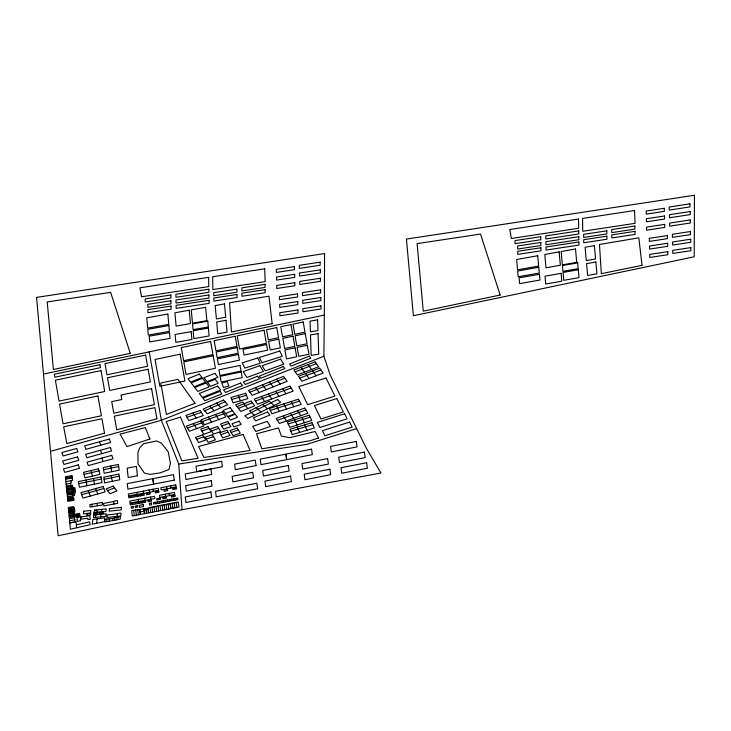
<?xml version="1.0" encoding="UTF-8"?>
<svg xmlns="http://www.w3.org/2000/svg" width="731" height="731" viewBox="0 0 731 731"><rect width="100%" height="100%" fill="white"/><g stroke="black" fill="none" stroke-linecap="round" stroke-linejoin="round"><path stroke-width="1.1" d="M324.336 315.098L324.564 253.575L36.55 297.389L58.142 535.741L182.056 509.735L380.924 473.021L366.167 447.893L330.229 375.104L323.879 356.253L324.336 315.098L43.495 374.034M117.088 516.406L117.362 513.482L121.044 513.08L120.77 515.995L106.964 517.511L107.21 514.926L117.326 513.811M96.647 523.323L97.186 518.791L104.725 517.904L104.734 521.642L92.28 524.209L92.846 519.421L97.168 518.909M95.505 517.438L95.825 514.88M100.668 516.927L100.988 514.368M96.19 509.918L96.017 511.207L97.78 511.042L97.607 512.321M101.481 511.947L101.819 509.379M95.916 514.149L96.145 512.687L97.652 512.559L97.424 514.021L93.458 514.313L93.678 512.924L96.145 512.687M204.662 410.813L225.084 401.739M249.865 392.245L284.798 378.21M237.082 406.6L251.053 400.99L254.772 405.833L240.801 411.443L235.711 404.819L242.692 402.004L247.791 408.638M225.477 413.527L232.458 410.712M238.452 408.382L252.423 402.772M107.576 490.665L114.566 487.86M323.879 356.253L161.35 420.27L50.494 451.319M295.187 371.805L316.359 363.682M299.737 378.101L320.918 369.977M255.448 400.99L291.102 387.978M202.423 421.577L223.814 413.764M187.438 428.055L201.692 422.847M277.351 420.352L305.869 409.945M201.902 431.043L209.093 428.53M221.731 425.917L228.922 423.413M211.542 430.888L218.733 428.375M196.648 439.294L203.839 436.791M206.288 439.148L213.479 436.635M220.863 434.662L228.045 432.149M231.151 432.46L238.333 429.947M187.017 417.291L201.427 412.33M270.296 410.393L299.472 401.118M356.618 428.622L306.828 444.366L178.729 464.048L161.35 420.27L149.188 351.858M288.206 423.989L310.145 417.145M290.792 431.235L312.85 424.656M231.7 399.473L246.484 395.27M81.634 494.677L103.848 488.491M84.028 474.392L99.014 470.819M76.353 524.885L89.529 521.87L90.178 524.694L70.386 529.198L69.025 514.021L74.151 513.098L74.973 521.98L69.838 522.875L76.07 521.779L76.618 527.791M138.397 514.834L137.656 509.562L131.708 510.731L132.311 516.013L148.612 512.879L147.909 507.954L162.081 505.103M162.785 510.137L162.099 505.185L178.3 502.014L178.994 507.049L176.911 507.46L148.612 512.879L148.064 508.867L146.063 509.251L146.602 513.244L145.935 508.347L139.749 509.635L140.425 514.432L139.731 509.525L137.702 509.927M103.574 469.677L118.66 466.579M78.774 483.684L101.408 479.024M104.094 479.298L119.18 476.192M150.559 497.071L138.287 499.456L138.579 501.503L150.933 499.447L150.559 497.071L154.415 496.331L154.871 498.505L150.906 499.282M137.136 494.339L128.583 495.947L128.318 494.01L158.225 488.253L158.645 490.199L153.4 491.214L152.98 489.267L153.446 491.451L144.966 493.261L143.632 493.197L143.349 491.122M143.623 493.178L137.154 494.448L136.861 492.402M140.498 494.613L144.071 493.909L144.245 495.161L128.884 497.875L128.683 496.605L140.498 494.613L140.672 495.865M141.924 501.667L145.496 500.963L145.67 502.215L130.31 504.929L130.109 503.659L141.924 501.667L142.097 502.919M166.988 488.847L170.963 488.07L170.506 485.887L160.875 487.741L161.149 489.807L167.015 489.012L166.641 486.636M165.645 496.376L169.61 495.6L169.153 493.425L159.522 495.271L159.797 497.345L165.672 496.541L165.288 494.165M140.078 511.919L144.181 511.124L143.852 508.794L144.528 513.628L144.181 511.124M155.584 503.577L153.592 503.951L153.409 502.645L177.743 498.039L177.953 499.556L171.831 500.726L171.621 499.2M161.514 501.1L161.743 502.645L155.621 503.814L155.411 502.288M169.619 499.556L169.848 501.1L163.726 502.27L163.516 500.744M72.433 493.133L73.639 492.904L73.712 494.001M138.287 499.456L129.752 501.064L130.017 503.01L138.57 501.393M161.697 502.407L163.689 502.033M169.802 500.863L171.803 500.488M113.963 504.061L117.645 503.385L117.353 500.552L113.671 501.228L113.963 504.061L103.848 505.916L103.583 503.394L113.698 501.548M67.471 496.806L67.307 495.152L74.48 493.864L74.635 495.517L67.471 496.806L67.846 501.365L73.886 500.296L73.721 498.094L67.691 499.145M65.891 481.61L72.506 480.431L72.049 475.598L65.415 476.767L66.558 488.911L72.689 487.805L72.533 485.311L66.329 486.389L70.733 485.612L70.532 483.264M66.439 487.586L72.607 486.48M72.552 494.211L72.424 492.996L67.179 493.928L75.275 492.904L74.745 487.65L66.768 489.057L67.307 495.152M66.85 490.282L74.845 488.865M67.069 492.721L75.083 491.333M67.782 500.251L73.822 499.182M68.476 509.772L74.525 508.703L74.416 507.616L68.385 508.666L68.732 513.116L74.772 512.047L74.525 508.703M68.668 511.992L74.717 510.923M109.266 521.194L109.12 518.727L104.725 519.421L104.734 521.934L116.192 519.997L116.01 517.283L119.802 516.643L120.213 517.137L120.313 519.138L116.183 519.878M65.534 477.973L72.177 476.813M65.662 479.18L72.305 478.01M66.11 484.041L71.236 483.145L71.026 480.696M67.581 497.985L72.771 497.08M69.116 515.245L79.633 513.418L79.853 516.68L76.115 517.329L76.006 516.241M69.217 516.314L79.688 514.487L74.352 515.419M69.308 517.411L79.78 515.583M69.427 518.617L74.562 517.722M69.637 520.755L74.763 519.86M66.95 491.479L74.946 490.135M116.01 517.283L114.338 517.566L114.52 520.28L114.401 518.124L109.138 519.01M274.088 405.541L269.319 401.173L249.591 410.923L254.361 415.299M262.74 404.426L267.519 408.793M256.17 407.67L260.94 412.046M216.723 403.055L220.945 407.688M209.916 406.08L214.137 410.712M276.437 379.234L280.156 384.077M269.447 382.039L273.175 386.882M262.466 384.844L266.185 389.687M255.475 387.649L259.194 392.492M312.566 370.864L316.057 375.798M308.016 364.568L311.507 369.502M305.512 373.578L309.003 378.512M300.953 367.282L304.452 372.216M297.544 410.694L300.797 415.72M282.769 388.728L286.022 393.753M290.408 413.298L293.661 418.324M275.642 391.332L278.895 396.357M283.281 415.902L286.534 420.919M268.505 393.936L271.758 398.962M261.378 396.54L264.631 401.557M215.481 414.523L218.743 419.539M208.353 417.118L211.606 422.143M193.368 423.605L196.621 428.631M193.121 412.924L196.1 418.05M291.212 401.502L293.825 406.747M283.92 403.823L286.534 409.068M276.629 406.144L279.242 411.389M301.903 417.492L304.434 422.756M294.593 419.768L297.115 425.04M304.635 424.885L306.965 430.212M297.279 427.078L299.619 432.414M238.306 395.389L240.435 400.771M95.688 488.555L97.744 493.973M88.287 490.62L90.333 496.029M99.498 441.771L100.768 445.197M100.449 450.232L101.728 453.649M101.847 458.09L103.117 461.517M90.991 470.554L92.435 476.119M110.765 466.04L111.715 471.714M111.295 475.653L112.236 481.336M93.513 478.485L94.463 484.169M85.975 480.039L86.916 485.722M138.744 502.17L138.945 503.44M137.309 495.115L137.51 496.376M149.124 490.017L149.471 492.228M176.198 502.453L176.911 507.46M174.179 502.864L174.883 507.835M172.187 503.257L172.891 508.228M168.093 503.997L168.806 509.004M166.074 504.408L166.778 509.379M164.073 504.801L164.786 509.772M159.979 505.541L160.692 510.549M157.969 505.953L158.673 510.923M155.968 506.345L156.672 511.316M151.957 507.15L152.66 512.084M149.937 507.552L150.632 512.486M135.674 509.955L136.414 515.218M286.68 459.625L285.912 454.143L286.625 459.671M133.618 510.348L134.358 515.611M175.641 498.432L175.851 499.958M173.612 498.807L173.832 500.342M167.536 499.977L167.746 501.503M165.508 500.351L165.718 501.886M159.431 501.521L159.641 503.047M157.403 501.895L157.613 503.431M153.994 506.729L154.68 511.682M144.784 498.186L145.058 500.251M72.661 495.865L72.881 498.24M73.584 507.762L73.475 506.601L68.275 507.506L68.385 508.666M72.716 487.997L73.1 492.868M72.917 490.474L73.009 491.698M178.729 464.048L182.056 509.735M97.113 503.339L97.296 505.834M91.942 504.244L92.124 506.729M117.883 516.972L118.047 519.558M106.662 519.111L106.808 521.587M112.629 518.416L112.748 520.573M694.45 195.259L694.222 256.782L413.38 315.719L406.436 239.074L694.45 195.259M77.184 517.146L77.093 521.258L80.428 520.874L80.565 516.561L77.184 517.146M81.086 516.854L80.986 519.138L87.839 518.252L87.775 519.604L90.306 519.284L89.785 515.73L81.086 516.854M83.718 511.234L83.471 513.792L90.534 513.016L90.772 510.448L83.718 511.234M109.513 508.602L109.221 511.188L121.218 509.891L121.51 507.305L109.513 508.602M93.787 515.09L93.467 517.649L105.894 516.397L106.223 513.838L93.787 515.09M101.262 512.193L101.079 513.674L99.16 513.866L99.352 512.385L103.272 512.002L103.089 513.482L101.079 513.674L101.262 512.193M94.427 510.083L94.089 512.659L105.894 511.526L106.233 508.95L94.427 510.083M87.09 513.783L86.879 515.318L90.452 514.99L90.671 513.454L87.09 513.783M170.451 463.143L169.053 469.476L160.217 472.847L150.211 474.419L144.4 473.076L138.031 463.847L137.903 452.553L139.831 447.701L143.687 443.653L156.717 440.957L161.505 443.224L168.203 451.813L170.451 463.143M277.652 399.528L244.775 415.793L247.782 418.552L280.667 402.297L277.652 399.528M223.531 400.04L203.108 409.104L207.33 413.737L227.752 404.672L223.531 400.04M267.555 412.001L253.337 417.794L255.686 420.855L269.903 415.062L267.555 412.001M199.362 374.117L187.958 378.695L190.572 382.103L201.975 377.516L199.362 374.117M202.56 378.283L191.166 382.861L194.172 386.772L205.566 382.194L202.56 378.283M214.896 373.331L203.958 377.726L206.964 381.637L217.902 377.242L214.896 373.331M206.151 382.962L194.757 387.54L197.763 391.45L209.157 386.873L206.151 382.962M215.225 379.316L207.549 382.404L210.555 386.315L218.231 383.227L215.225 379.316M217.71 386.105L199.325 393.488L202.332 397.408L220.716 390.016L217.71 386.105M219.912 391.341L202.916 398.167L204.881 400.716L221.868 393.899L219.912 391.341M240.554 383.053L223.567 389.879L225.532 392.428L242.518 385.602L240.554 383.053M257.55 376.227L243.35 381.929L245.314 384.479L259.505 378.777L257.55 376.227M283.262 366.523L259.35 376.127L260.94 378.201L284.852 368.588L283.262 366.523M309.213 356.107L289.549 364.011L291.139 366.076L310.803 358.181L309.213 356.107M283.427 376.428L248.494 390.455L252.213 395.307L287.146 381.271L283.427 376.428M230.11 407.66L223.129 410.466L227.825 416.579L234.815 413.773L230.11 407.66M235.144 414.212L228.154 417.017L230.512 420.078L237.493 417.273L235.144 414.212M113.195 486.078L106.205 488.884L109.933 493.727L116.914 490.921L113.195 486.078M194.976 403.311L166.394 414.477L160.802 382.998L177.925 379.407L194.976 403.311M315.079 361.863L293.899 369.987L297.389 374.921L318.57 366.798L315.079 361.863M319.63 368.159L298.449 376.282L301.94 381.216L323.12 373.093L319.63 368.159M289.905 386.123L254.251 399.135L257.504 404.161L293.158 391.149L289.905 386.123M222.617 411.918L201.226 419.722L204.479 424.748L225.87 416.944L222.617 411.918M200.495 421.001L186.231 426.21L189.493 431.226L203.748 426.027L200.495 421.001M304.672 408.09L276.144 418.498L279.406 423.523L307.925 413.116L304.672 408.09M259.77 365.646L243.167 371.622L246.859 377.47L263.462 371.494L259.77 365.646M280.594 359.131L262.082 365.792L265.271 370.845L283.783 364.175L280.594 359.131M207.969 426.648L200.787 429.161L203.83 434.26L211.021 431.747L207.969 426.648M227.798 421.531L220.607 424.044L223.649 429.143L230.841 426.63L227.798 421.531M217.61 426.502L210.427 429.006L213.47 434.104L220.652 431.601L217.61 426.502M239.211 421.211L232.019 423.724L233.947 426.941L241.129 424.437L239.211 421.211M202.715 434.908L195.524 437.421L198.567 442.52L205.758 440.007L202.715 434.908M212.356 434.753L205.164 437.266L208.207 442.365L215.398 439.852L212.356 434.753M226.921 430.267L219.739 432.779L222.781 437.878L229.973 435.365L226.921 430.267M237.219 428.074L230.027 430.577L233.07 435.676L240.261 433.172L237.219 428.074M200.331 410.447L185.921 415.4L188.89 420.526L203.309 415.564L200.331 410.447M267.244 421.376L252.734 426.365L255.777 431.464L270.296 426.475L267.244 421.376M149.901 438.993L126.975 446.641L120.112 434.113L145.268 427.562L149.901 438.993M318.533 438.015L309.962 440.784L261.862 448.816L256.563 433.839L278.465 427.918L281.362 436.096L289.723 437.695L315.171 431.473L318.533 438.015M298.504 399.181L269.337 408.465L271.95 413.7L301.117 404.426L298.504 399.181M279.735 351.026L259.386 357.477L261.99 362.722L282.34 356.271L279.735 351.026M326.053 378.009L298.824 386.58L307.66 404.663L334.926 396.056L326.053 378.009M336.799 398.559L314.44 405.595L320.973 418.982L343.378 411.9L336.799 398.559M344.612 413.81L317.382 422.372L319.849 427.471L347.115 418.854L344.612 413.81M349.656 422.089L322.426 430.66L324.893 435.749L352.159 427.132L349.656 422.089M257.741 357.989L242.217 362.814L244.73 368.095L260.254 363.261L257.741 357.989M180.447 417.118L166.229 421.549L181.845 460.859L198.092 458.291L180.447 417.118M309.213 415.208L287.274 422.052L289.805 427.315L311.744 420.48L309.213 415.208M311.982 422.692L289.933 429.271L292.263 434.607L314.321 428.019L311.982 422.692M245.698 393.287L230.914 397.481L233.043 402.872L247.827 398.669L245.698 393.287M227.158 381.573L221.795 383.071L223.494 387.531L228.867 386.023L227.158 381.573M103.098 486.499L80.885 492.685L82.932 498.094L105.145 491.908L103.098 486.499M109.376 439.039L84.677 445.873L85.947 449.3L110.646 442.465L109.376 439.039M76.673 448.432L61.852 452.535L63.131 455.961L77.943 451.859L76.673 448.432M110.335 447.5L85.628 454.335L86.907 457.752L111.605 450.917L110.335 447.5M77.477 456.912L62.656 461.014L63.935 464.441L78.747 460.338L77.477 456.912M111.724 455.358L87.026 462.193L88.296 465.61L112.994 458.776L111.724 455.358M78.263 464.87L63.442 468.973L64.721 472.39L79.533 468.288L78.263 464.87M104.524 433.2L66.859 443.571L63.643 426.794L101.956 418.753L104.524 433.2M156.909 418.762L116.741 429.828L114.31 416.158L154.935 407.633L156.909 418.762M243.085 434.433L198.604 446.531L203.931 457.487L250.13 450.47L243.085 434.433M98.484 468.763L83.498 472.336L84.942 477.9L99.928 474.337L98.484 468.763M130.264 353.356L53.39 369.484L47.213 301.94L110.646 292.373L130.264 353.356M99.946 364.659L54.304 374.245L54.834 377.223L100.476 367.647L99.946 364.659M145.597 355.083L104.972 363.609L106.964 374.793L147.58 366.268L145.597 355.083M210.638 341.432L181.27 347.6L183.6 360.712L212.968 354.553L210.638 341.432M235.181 336.278L214.156 340.692L215.956 350.834L236.981 346.421L235.181 336.278M264.037 330.22L237.191 335.858L239.521 348.979L266.367 343.342L264.037 330.22M276.747 327.552L266.55 329.699L268.35 339.833L278.557 337.695L276.747 327.552M290.975 324.573L280.768 326.711L282.568 336.854L292.775 334.707L290.975 324.573M303.182 322.005L292.985 324.153L294.785 334.286L304.982 332.148L303.182 322.005M101.006 370.626L55.364 380.202L59.074 401.081L104.716 391.496L101.006 370.626M180.146 354.206L155.018 359.478L159.906 386.288L184.906 381.043L180.146 354.206M237.191 347.609L216.166 352.022L217.171 357.687L238.196 353.274L237.191 347.609M278.822 339.184L268.615 341.322L270.15 349.975L280.357 347.828L278.822 339.184M293.04 336.196L282.833 338.343L284.642 348.477L294.84 346.339L293.04 336.196M305.247 333.638L295.05 335.776L296.85 345.918L307.047 343.771L305.247 333.638M500.15 295.041L423.276 311.168L417.099 243.624L480.532 234.057L500.15 295.041M148.11 369.246L107.494 377.772L109.741 390.445L150.367 381.92L148.11 369.246M213.178 355.741L183.819 361.909L186.039 374.427L215.407 368.269L213.178 355.741M238.407 354.471L217.381 358.884L218.395 364.55L239.421 360.136L238.407 354.471M295.105 347.828L284.907 349.966L286.488 358.912L296.695 356.774L295.105 347.828M307.312 345.27L297.115 347.408L298.815 356.326L309.012 354.188L307.312 345.27M239.996 365.427L218.971 369.831L219.976 375.496L241.002 371.092L239.996 365.427M97.917 396.019L59.558 404.069L63.067 423.825L101.426 415.775L97.917 396.019M151.555 388.627L120.98 395.042L121.775 399.519L111.724 401.621L113.78 413.179L154.405 404.654L151.555 388.627M241.203 371.942L220.177 376.355L221.182 382.021L242.208 377.607L241.203 371.942M272.142 323.632L231.444 332.002L229.598 302.771L268.962 296.165L272.142 323.632M642.028 265.316L601.33 273.686L599.475 244.456L638.839 237.849L642.028 265.316M266.587 344.539L243.03 349.4L244.044 355.065L267.592 350.204L266.587 344.539M118.312 464.487L103.226 467.593L104.167 473.268L119.254 470.161L118.312 464.487M101.061 476.941L78.427 481.592L79.377 487.275L102.002 482.615L101.061 476.941M118.833 474.099L103.747 477.206L104.697 482.889L119.783 479.783L118.833 474.099M255.996 465.592L235.336 469.677L234.624 464.139L255.229 460.11L255.996 465.592M253.547 477.791L232.887 481.875L232.175 476.347L252.78 472.308L253.547 477.791M151.39 503.019L149.362 503.421L149.617 505.148L151.628 504.774L151.39 503.019M174.243 480.148L127.934 489.149L127.221 483.62L173.485 474.657L174.243 480.148M257.632 488.719L216.239 496.815L215.554 491.278L256.864 483.237L257.632 488.719M221.639 461.252L195.99 466.223L196.703 471.751L222.398 466.734L221.639 461.252M311.561 449.172L260.263 459.105L260.976 464.642L312.329 454.655L311.561 449.172M210.893 468.982L185.245 473.953L185.957 479.49L211.661 474.474L210.893 468.982M356.235 441.423L330.586 446.394L331.298 451.932L357.002 446.915L356.235 441.423M175.751 484.872L170.497 485.887L170.917 487.833L176.162 486.819L175.751 484.872M288.343 465.501L262.694 470.472L263.407 476L289.11 470.983L288.343 465.501M211.259 480.642L185.61 485.612L186.323 491.15L212.017 486.133L211.259 480.642M327.625 458.584L301.976 463.555L302.689 469.092L328.383 464.075L327.625 458.584M364.394 452.114L338.745 457.085L339.458 462.613L365.162 457.597L364.394 452.114M174.398 492.402L169.153 493.416L169.565 495.362L174.81 494.348L174.398 492.402M290.6 476.137L264.951 481.108L265.664 486.645L291.367 481.628L290.6 476.137M210.893 492L185.245 496.97L185.957 502.499L211.652 497.491L210.893 492M329.882 469.22L304.224 474.191L304.937 479.728L330.64 474.711L329.882 469.22M366.651 462.75L341.002 467.721L341.715 473.259L367.41 468.242L366.651 462.75M158.764 491.068L155.2 491.753L155.401 492.913L158.965 492.228L158.764 491.068M176.281 487.678L172.717 488.363L172.918 489.523L176.491 488.838L176.281 487.678M160.19 498.122L156.626 498.807L156.836 499.967L160.4 499.282L160.19 498.122M174.928 495.216L171.365 495.892L171.575 497.053L175.138 496.376L174.928 495.216M149.928 492.657L146.538 493.315L146.703 494.686L150.102 494.028L149.928 492.657M167.445 489.277L164.055 489.925L164.228 491.296L167.618 490.647L167.445 489.277M151.363 499.712L147.964 500.37L148.137 501.74L151.536 501.082L151.363 499.712M166.101 496.806L162.702 497.455L162.876 498.825L166.266 498.177L166.101 496.806M133.143 506.51L131.224 506.875L131.397 508.255L133.316 507.899L133.143 506.51M137.181 505.742L135.198 506.117L135.372 507.506L137.355 507.122L137.181 505.742M143.267 504.582L139.155 505.359L139.457 507.305L143.541 506.528L143.267 504.582M137.419 475.79L128.208 477.517L127.157 468.142L136.423 466.442L137.419 475.79M167.847 314.047L146.739 317.821L147.671 328.128L168.779 324.354L167.847 314.047M189.256 310.227L174.91 312.786L176.116 326.127L190.462 323.559L189.256 310.227M205.621 307.294L191.275 309.862L192.481 323.203L206.827 320.635L205.621 307.294M224.499 303.922L215.197 305.585L216.403 318.926L225.696 317.263L224.499 303.922M537.733 255.731L516.625 259.505L517.557 269.812L538.665 266.038L537.733 255.731M559.142 251.903L544.796 254.47L546.002 267.811L560.348 265.243L559.142 251.903M575.507 248.979L561.161 251.546L562.367 264.887L576.713 262.319L575.507 248.979M594.376 245.607L585.074 247.27L586.28 260.611L595.582 258.948L594.376 245.607M168.888 325.569L147.781 329.343L148.302 335.1L169.409 331.326L168.888 325.569M225.97 320.297L216.678 321.96L217.737 333.775L227.039 332.112L225.97 320.297M538.774 267.254L517.667 271.027L518.188 276.784L539.295 273.01L538.774 267.254M595.856 261.981L586.554 263.644L587.623 275.459L596.925 273.796L595.856 261.981M74.589 509.818L68.54 510.896L74.608 509.836M169.528 332.623L149.215 336.178L149.736 341.934L170.049 338.38L169.528 332.623M208.408 328.082L193.167 330.75L193.879 338.636L209.121 335.958L208.408 328.082M191.193 331.646L175.129 334.469L175.842 342.355L191.906 339.531L191.193 331.646M539.414 274.299L519.101 277.862L519.622 283.619L539.935 280.064L539.414 274.299M578.294 269.766L563.053 272.435L563.756 280.32L579.007 277.643L578.294 269.766M561.079 273.33L545.015 276.154L545.719 284.039L561.792 281.216L561.079 273.33M207.787 321.201L192.545 323.86L193.066 329.617L208.308 326.967L207.787 321.201M577.673 262.886L562.422 265.545L562.943 271.302L578.194 268.652L577.673 262.886M102.358 502.435L89.904 504.6L90.077 507.086L102.532 504.92L102.358 502.435M317.629 319.904L310.054 321.101L310.401 331.81L317.976 330.613L317.629 319.904M318.076 333.674L310.501 334.871L311.159 355.376L318.743 354.179L318.076 333.674M578.513 219.053L509.781 229.507L511.38 238.489L578.669 228.255L578.513 219.053M634.554 210.519L582.552 218.432L582.735 231.261L635.056 223.348L634.554 210.519M689.963 203.848L669.221 207.01L669.276 210.08L690.018 206.919L689.963 203.848M208.627 277.369L139.904 287.822L141.494 296.804L208.783 286.57L208.627 277.369M264.668 268.834L212.666 276.747L212.858 289.577L265.179 281.663L264.668 268.834M664.296 208.289L646.186 211.049L646.241 214.119L664.342 211.36L664.296 208.289M320.087 262.164L299.335 265.326L299.39 268.396L320.132 265.234L320.087 262.164M294.41 266.605L276.3 269.364L276.355 272.435L294.465 269.675L294.41 266.605M690.21 211.533L669.468 214.686L669.523 217.756L690.265 214.603L690.21 211.533M664.543 215.974L646.432 218.724L646.487 221.795L664.598 219.044L664.543 215.974M320.333 269.849L299.582 273.001L299.637 276.071L320.379 272.919L320.333 269.849M540.73 236.689L515.044 240.6L515.099 243.67L540.785 239.759L540.73 236.689M578.714 230.914L545.783 235.921L545.838 238.991L578.769 233.975L578.714 230.914M294.657 274.289L276.546 277.04L276.601 280.11L294.712 277.36L294.657 274.289M170.844 295.004L145.158 298.915L145.213 301.985L170.899 298.074L170.844 295.004M208.828 289.229L175.897 294.237L175.952 297.307L208.883 292.29L208.828 289.229M634.864 226.025L611.701 229.552L611.756 232.622L634.919 229.095L634.864 226.025M606.776 230.841L583.621 234.359L583.667 237.429L606.831 233.902L606.776 230.841M264.978 284.341L241.824 287.868L241.87 290.938L265.033 287.411L264.978 284.341M540.83 242.445L517.667 245.972L517.722 249.043L540.885 245.515L540.83 242.445M578.815 236.67L545.883 241.678L545.938 244.748L578.87 239.741L578.815 236.67M690.247 219.94L669.614 223.083L669.669 226.144L690.302 223.01L690.247 219.94M236.89 289.156L213.735 292.674L213.79 295.744L236.945 292.217L236.89 289.156M664.689 224.362L646.579 227.122L646.633 230.183L664.735 227.432L664.689 224.362M170.944 300.761L147.781 304.288L147.836 307.358L170.999 303.831L170.944 300.761M208.929 294.986L175.997 299.993L176.052 303.063L208.984 298.056L208.929 294.986M320.361 278.255L299.728 281.398L299.783 284.46L320.416 281.325L320.361 278.255M294.803 282.678L276.693 285.437L276.747 288.498L294.858 285.748L294.803 282.678M634.956 231.352L611.801 234.879L611.847 237.94L635.011 234.423L634.956 231.352M606.867 236.159L583.713 239.686L583.767 242.756L606.922 239.229L606.867 236.159M265.07 289.668L241.915 293.195L241.97 296.256L265.125 292.738L265.07 289.668M540.922 247.772L517.758 251.3L517.813 254.361L540.977 250.843L540.922 247.772M578.906 241.988L545.975 247.005L546.03 250.075L578.961 245.059L578.906 241.988M236.981 294.474L213.827 298.001L213.881 301.071L237.036 297.544L236.981 294.474M171.036 306.088L147.881 309.615L147.927 312.676L171.091 309.158L171.036 306.088M209.029 300.304L176.089 305.32L176.144 308.391L209.075 303.374L209.029 300.304M690.457 231.535L672.346 234.295L672.401 237.356L690.512 234.605L690.457 231.535M667.421 235.574L649.311 238.333L649.366 241.394L667.476 238.644L667.421 235.574M320.571 289.851L302.46 292.61L302.515 295.671L320.626 292.921L320.571 289.851M297.535 293.889L279.434 296.649L279.48 299.71L297.59 296.96L297.535 293.889M690.704 239.22L672.593 241.97L672.648 245.04L690.758 242.281L690.704 239.22M667.668 243.259L649.557 246.009L649.612 249.079L667.723 246.32L667.668 243.259M320.818 297.535L302.707 300.286L302.762 303.356L320.872 300.596L320.818 297.535M297.782 301.574L279.681 304.324L279.726 307.395L297.837 304.635L297.782 301.574M690.85 247.608L672.739 250.358L672.794 253.429L690.905 250.678L690.85 247.608M667.814 251.647L649.704 254.406L649.758 257.467L667.869 254.717L667.814 251.647M320.964 305.923L302.853 308.674L302.908 311.744L321.019 308.994L320.964 305.923M297.928 309.962L279.827 312.722L279.872 315.783L297.983 313.032L297.928 309.962M153.638 484.132L152.87 478.65L153.583 484.178M170.89 508.593L170.204 503.641L170.89 508.593"/></g></svg>
